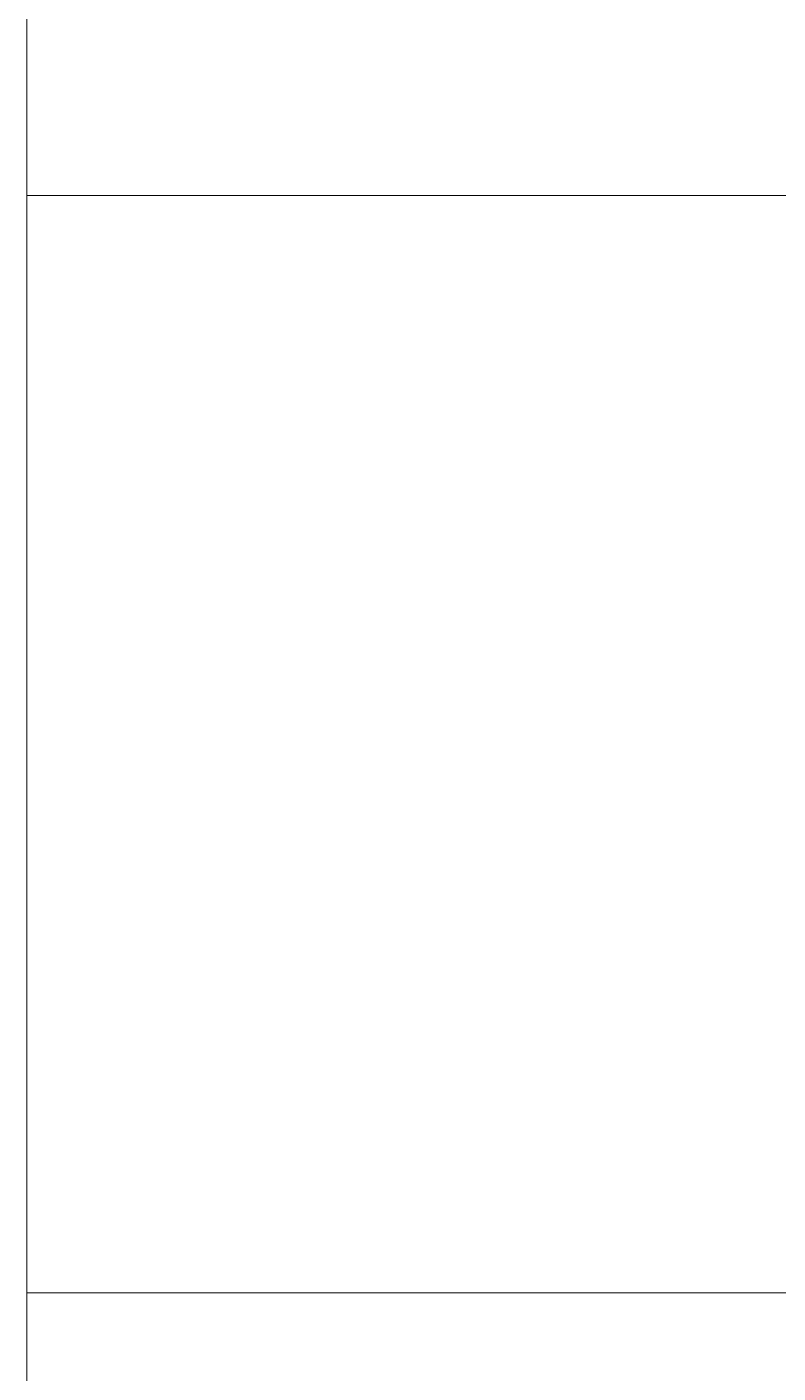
# Model space of a CAD drawing. Header units: metres. Extents: x -18745 to 220762, y -1579758 to -1356048.
# Drawn here: x 168032 to 168545, y -1453998 to -1453078 of the extents above; entities that cross this region are included whole.
import ezdxf

# ---------------------------------------------------------------- set-up
doc = ezdxf.new("R2010")
doc.units = ezdxf.units.M
doc.layers.get('0').update_dxf_attribs({"lineweight": 0})
for name, color, linetype, lineweight in [('A-100 - Copy$0$Medical Equipment and Furniture', 8, 'Continuous', 0), ('A-100 - Copy$0$NEW Wall', 8, 'Continuous', 5), ('A-100 - Copy$0$Walls', 8, 'Continuous', 0)]:
    doc.layers.add(name, color=color, linetype=linetype, lineweight=lineweight)

# ---------------------------------------------------------------- blocks, each defined once
blk = doc.blocks.new('*X103')
for p, q in [((13, 1), (13, 1)), ((13, 1), (13, 1)), ((13, 1), (13, 1)), ((13, 1), (13, 1)), ((13, 1), (13, 1)), ((13, 1), (13, 1)), ((13, 1), (13, 1)), ((13, 1), (13, 1)), ((13, 1), (13, 1)), ((13, 1), (13, 1)), ((13, 1), (13, 1)), ((13, 1), (13, 1)), ((13, 1), (13, 1)), ((13, 1), (13, 1)), ((13, 1), (13, 1)), ((13, 1), (14, 1)), ((13, 1), (14, 1)), ((13, 1), (14, 1)), ((13, 1), (13, 1)), ((13, 1), (13, 1)), ((13, 1), (13, 1)), ((13, 1), (13, 1)), ((13, 1), (13, 1)), ((13, 1), (13, 1)), ((13, 1), (13, 1)), ((13, 1), (13, 1)), ((13, 1), (13, 1)), ((13, 1), (13, 1)), ((13, 1), (13, 1)), ((13, 1), (13, 1)), ((13, 1), (13, 1)), ((13, 1), (13, 1)), ((13, 1), (13, 1)), ((13, 1), (13, 1)), ((13, 1), (13, 1)), ((13, 1), (13, 1)), ((13, 1), (13, 1)), ((13, 1), (13, 1)), ((13, 1), (13, 1)), ((13, 1), (13, 1)), ((13, 1), (13, 1)), ((13, 1), (13, 1)), ((13, 1), (13, 1)), ((13, 1), (13, 1)), ((13, 1), (13, 1)), ((13, 1), (13, 1)), ((13, 1), (13, 1)), ((13, 1), (13, 1)), ((13, 1), (13, 1)), ((13, 1), (13, 1)), ((13, 1), (13, 1)), ((13, 1), (13, 1)), ((13, 1), (13, 1)), ((13, 1), (13, 1)), ((13, 1), (13, 1)), ((13, 1), (13, 1)), ((13, 1), (13, 1)), ((13, 1), (13, 1)), ((13, 1), (13, 1)), ((13, 1), (13, 1)), ((13, 1), (13, 1)), ((13, 1), (13, 1)), ((13, 1), (13, 1)), ((13, 1), (13, 1)), ((13, 1), (13, 1)), ((13, 1), (13, 1)), ((13, 1), (13, 1)), ((13, 1), (13, 1)), ((13, 1), (13, 1)), ((13, 1), (13, 1)), ((13, 1), (13, 1)), ((13, 1), (13, 1)), ((13, 1), (13, 1)), ((13, 1), (13, 1)), ((13, 1), (13, 1)), ((13, 1), (13, 1)), ((13, 1), (13, 1)), ((13, 1), (13, 1)), ((13, 1), (13, 1)), ((13, 1), (13, 1)), ((13, 1), (13, 1)), ((13, 1), (13, 1)), ((13, 1), (13, 1)), ((13, 1), (13, 1)), ((13, 1), (13, 1)), ((13, 1), (13, 1)), ((13, 1), (13, 1)), ((13, 1), (13, 1)), ((13, 1), (13, 1)), ((13, 1), (13, 1)), ((13, 1), (13, 1)), ((13, 1), (13, 1)), ((13, 1), (13, 1)), ((13, 1), (13, 1)), ((13, 1), (13, 1)), ((13, 1), (13, 1)), ((13, 1), (13, 1)), ((13, 1), (13, 1)), ((13, 1), (13, 1)), ((13, 1), (13, 1)), ((13, 1), (13, 1)), ((13, 1), (13, 1)), ((13, 1), (13, 1)), ((13, 1), (13, 1)), ((13, 1), (13, 1)), ((13, 1), (13, 1)), ((13, 1), (13, 1)), ((13, 1), (13, 1)), ((13, 1), (13, 1)), ((13, 1), (13, 1)), ((13, 1), (13, 1)), ((13, 1), (13, 1)), ((13, 1), (13, 1)), ((13, 1), (13, 1)), ((13, 1), (13, 1)), ((13, 1), (13, 1)), ((13, 1), (13, 1)), ((13, 1), (13, 1)), ((13, 1), (13, 1)), ((13, 1), (13, 1)), ((13, 1), (13, 1)), ((13, 1), (13, 1)), ((13, 1), (13, 1)), ((13, 1), (14, 1)), ((13, 0), (13, 0)), ((13, 0), (13, 0)), ((13, 0), (13, 0)), ((13, 0), (13, 0)), ((13, 0), (13, 0)), ((13, 0), (13, 0)), ((13, 0), (13, 0)), ((13, 0), (13, 0)), ((13, 0), (13, 0)), ((13, 0), (13, 0)), ((13, 0), (13, 0)), ((13, 0), (13, 0)), ((13, 0), (13, 0)), ((13, 0), (13, 0)), ((13, 0), (13, 0)), ((13, 0), (13, 0)), ((13, 0), (13, 0)), ((13, 0), (13, 0)), ((13, 0), (13, 0)), ((13, 0), (13, 0)), ((13, 0), (13, 0)), ((13, 0), (13, 0)), ((13, 0), (13, 0)), ((13, 0), (13, 0)), ((13, 0), (13, 0)), ((13, 0), (13, 0)), ((13, 0), (13, 0)), ((13, 0), (13, 0)), ((13, 0), (13, 0)), ((13, 0), (13, 0)), ((13, 0), (13, 0)), ((13, 0), (13, 0)), ((13, 0), (13, 0)), ((13, 0), (13, 0)), ((13, 0), (13, 0)), ((13, 0), (13, 0)), ((13, 0), (13, 0)), ((13, 0), (13, 0)), ((13, 0), (13, 0)), ((13, 0), (13, 0)), ((13, 0), (13, 0)), ((13, 0), (13, 0)), ((13, 0), (13, 0)), ((13, 0), (13, 0)), ((13, 0), (13, 0)), ((13, 0), (13, 0)), ((13, 0), (13, 0)), ((13, 0), (13, 0)), ((13, 0), (14, 0)), ((13, 0), (14, 0)), ((13, 0), (13, 0)), ((13, 0), (14, 0)), ((14, 1), (14, 1)), ((14, 1), (14, 1)), ((14, 1), (14, 1)), ((14, 1), (14, 1)), ((14, 1), (14, 1)), ((14, 1), (14, 1)), ((14, 1), (14, 1)), ((14, 1), (14, 1)), ((14, 1), (14, 1)), ((14, 1), (14, 1)), ((14, 1), (14, 1)), ((14, 1), (14, 1)), ((14, 1), (14, 1)), ((14, 1), (14, 1)), ((14, 1), (14, 1)), ((14, 1), (14, 1)), ((14, 1), (14, 1)), ((14, 1), (14, 1)), ((14, 1), (14, 1)), ((14, 1), (14, 1)), ((14, 1), (14, 1)), ((14, 1), (14, 1)), ((14, 1), (14, 1)), ((14, 1), (14, 1)), ((14, 1), (14, 1)), ((14, 1), (14, 1)), ((14, 1), (14, 1)), ((14, 1), (14, 1)), ((14, 1), (14, 1)), ((14, 1), (14, 1)), ((14, 1), (14, 1)), ((14, 1), (14, 1)), ((14, 1), (14, 1)), ((14, 1), (14, 1)), ((14, 1), (14, 1)), ((14, 1), (14, 1)), ((14, 1), (14, 1)), ((14, 1), (14, 1)), ((14, 1), (14, 1)), ((14, 1), (14, 1)), ((14, 1), (14, 1)), ((14, 1), (14, 1)), ((14, 1), (14, 1)), ((14, 1), (14, 1)), ((14, 1), (14, 1)), ((14, 1), (14, 1)), ((14, 1), (14, 1)), ((14, 1), (14, 1)), ((14, 1), (14, 1)), ((14, 1), (14, 1)), ((14, 1), (14, 1)), ((14, 1), (14, 1)), ((14, 1), (14, 1)), ((14, 1), (14, 1)), ((14, 1), (14, 1)), ((14, 1), (14, 1)), ((14, 1), (14, 1)), ((14, 1), (14, 1)), ((14, 1), (14, 1)), ((14, 1), (14, 1)), ((14, 1), (14, 1)), ((14, 1), (14, 1)), ((14, 1), (14, 1)), ((14, 1), (14, 1)), ((14, 1), (14, 1)), ((14, 1), (14, 1)), ((14, 1), (14, 1)), ((14, 1), (14, 1)), ((14, 1), (14, 1)), ((14, 1), (14, 1)), ((14, 1), (14, 1)), ((14, 1), (14, 1)), ((14, 1), (14, 1)), ((14, 1), (14, 1)), ((14, 1), (14, 1)), ((14, 1), (14, 1)), ((14, 1), (14, 1)), ((14, 1), (14, 1)), ((14, 1), (14, 1)), ((14, 1), (14, 1)), ((14, 1), (14, 1)), ((14, 1), (14, 1)), ((14, 1), (14, 1)), ((14, 1), (14, 1)), ((14, 1), (14, 1)), ((14, 1), (14, 1)), ((14, 1), (14, 1)), ((14, 1), (14, 1)), ((14, 1), (14, 1)), ((14, 1), (14, 1)), ((14, 1), (14, 1)), ((14, 1), (14, 1)), ((14, 1), (14, 1)), ((14, 1), (14, 1)), ((14, 0), (14, 0)), ((14, 0), (14, 0)), ((14, 0), (14, 0)), ((14, 0), (14, 0)), ((14, 0), (14, 0)), ((14, 0), (14, 0)), ((14, 0), (14, 0)), ((14, 0), (14, 0)), ((14, 0), (14, 0)), ((14, 0), (14, 0)), ((14, 0), (14, 0)), ((14, 0), (14, 0)), ((14, 0), (14, 0)), ((14, 0), (14, 0)), ((14, 0), (14, 0)), ((14, 0), (14, 0)), ((14, 0), (14, 0)), ((14, 0), (14, 0)), ((14, 0), (14, 0)), ((14, 0), (14, 0)), ((14, 0), (14, 0)), ((14, 0), (14, 0)), ((14, 0), (14, 0)), ((14, 0), (14, 0)), ((14, 0), (14, 0)), ((14, 0), (14, 0)), ((14, 0), (14, 0)), ((14, 0), (14, 0)), ((14, 0), (14, 0)), ((14, 0), (14, 0)), ((14, 0), (14, 0)), ((14, 0), (14, 0)), ((14, 0), (14, 0)), ((14, 0), (14, 0)), ((14, 0), (14, 0)), ((14, 0), (14, 0)), ((14, 0), (14, 0)), ((14, 0), (14, 0)), ((14, 0), (14, 0)), ((14, 0), (14, 0)), ((14, 0), (14, 0)), ((14, 0), (14, 0)), ((14, 0), (14, 0)), ((14, 0), (14, 0)), ((14, 0), (14, 0)), ((14, 0), (14, 0)), ((14, 0), (14, 0)), ((14, 0), (14, 0)), ((13, 0), (13, 0)), ((13, 0), (14, 0)), ((13, 0), (13, 0)), ((13, 0), (14, 0)), ((13, 0), (13, 0)), ((13, 0), (14, 0)), ((13, 0), (13, 0)), ((13, 0), (13, 0)), ((13, 0), (13, 0)), ((13, 0), (13, 0)), ((13, 0), (14, 0)), ((13, 0), (13, 0)), ((13, 0), (14, 0)), ((13, 0), (13, 0)), ((13, 0), (14, 0)), ((13, 0), (13, 0)), ((13, 0), (14, 0)), ((13, 0), (13, 0)), ((13, 0), (14, 0)), ((13, 0), (13, 0)), ((13, 0), (14, 0)), ((13, 0), (13, 0)), ((13, 0), (14, 0)), ((13, 0), (13, 0)), ((13, 0), (13, 0)), ((13, 0), (13, 0)), ((13, 0), (14, 0)), ((13, 0), (13, 0)), ((13, 0), (14, 0)), ((13, 0), (13, 0)), ((13, 0), (14, 0)), ((13, 0), (13, 0)), ((13, 0), (14, 0)), ((13, 0), (13, 0)), ((13, 0), (13, 0)), ((13, 0), (13, 0)), ((13, 0), (13, 0)), ((13, 0), (13, 0)), ((13, 0), (13, 0)), ((13, 0), (13, 0)), ((13, 0), (13, 0)), ((13, 0), (13, 0)), ((13, 0), (13, 0)), ((13, 0), (13, 0)), ((13, 0), (13, 0)), ((13, 0), (13, 0)), ((13, 0), (13, 0)), ((13, 0), (13, 0)), ((13, 0), (13, 0)), ((13, 0), (13, 0)), ((13, 0), (13, 0)), ((13, 0), (13, 0)), ((13, 0), (13, 0)), ((13, 0), (13, 0)), ((13, 0), (13, 0)), ((13, 0), (13, 0)), ((13, 0), (13, 0)), ((13, 0), (13, 0)), ((13, 0), (13, 0)), ((13, 0), (13, 0)), ((13, 0), (13, 0)), ((13, 0), (13, 0)), ((13, 0), (13, 0)), ((13, 0), (13, 0)), ((13, -1), (13, -1)), ((13, -1), (13, -1)), ((13, -1), (13, -1)), ((13, -1), (13, -1)), ((13, -1), (13, -1)), ((13, -1), (14, -1)), ((13, -1), (13, -1)), ((14, 0), (14, 0)), ((14, 0), (14, 0)), ((14, 0), (14, 0)), ((14, 0), (14, 0)), ((14, 0), (14, 0)), ((14, 0), (14, 0)), ((14, 0), (14, 0)), ((14, 0), (14, 0)), ((14, 0), (14, 0)), ((14, 0), (14, 0)), ((14, 0), (14, 0)), ((14, 0), (14, 0)), ((14, 0), (14, 0)), ((14, 0), (14, 0)), ((14, 0), (14, 0)), ((13, 0), (14, 0)), ((14, 0), (14, 0)), ((14, 0), (14, 0)), ((14, 0), (14, 0)), ((14, 0), (14, 0)), ((14, 0), (14, 0)), ((14, 0), (14, 0)), ((14, 0), (14, 0)), ((14, 0), (14, 0)), ((14, 0), (14, 0)), ((14, 0), (14, 0)), ((14, 0), (14, 0)), ((14, 0), (14, 0)), ((14, 0), (14, 0)), ((14, 0), (14, 0)), ((14, 0), (14, 0)), ((14, 0), (14, 0)), ((14, 0), (14, 0)), ((14, 0), (14, 0)), ((14, 0), (14, 0)), ((14, 0), (14, 0)), ((14, 0), (14, 0)), ((14, 0), (14, 0)), ((14, 0), (14, 0)), ((14, 0), (14, 0)), ((14, 0), (14, 0)), ((14, 0), (14, 0)), ((14, 0), (14, 0)), ((14, 0), (14, 0)), ((14, 0), (14, 0)), ((14, 0), (14, 0)), ((14, 0), (14, 0)), ((14, 0), (14, 0)), ((14, 0), (14, 0)), ((14, 0), (14, 0)), ((14, -1), (14, -1)), ((14, -1), (14, -1)), ((14, -1), (14, -1)), ((14, -1), (14, -1)), ((14, -1), (14, -1))]:
    blk.add_line(p, q)
blk = doc.blocks.new('*X102')
for p, q in [((5, 3), (5, 3)), ((5, 3), (5, 3)), ((5, 3), (5, 3)), ((5, 3), (5, 3)), ((5, 3), (5, 3)), ((5, 3), (5, 3)), ((5, 3), (5, 3)), ((5, 3), (5, 3)), ((5, 3), (5, 3)), ((5, 3), (5, 3)), ((5, 3), (5, 3)), ((5, 3), (5, 3)), ((5, 3), (5, 3)), ((5, 3), (5, 3)), ((5, 3), (5, 3)), ((5, 3), (5, 3)), ((5, 3), (5, 3)), ((5, 3), (5, 3)), ((5, 3), (5, 3)), ((5, 3), (5, 3)), ((5, 3), (5, 3)), ((5, 3), (5, 3)), ((5, 3), (5, 3)), ((5, 3), (5, 3)), ((5, 3), (5, 3)), ((5, 3), (5, 3)), ((5, 3), (5, 3)), ((5, 3), (5, 3)), ((5, 3), (5, 3)), ((5, 3), (5, 3)), ((5, 3), (5, 3)), ((5, 3), (5, 3)), ((5, 3), (5, 3)), ((5, 3), (5, 3)), ((5, 3), (5, 3)), ((5, 3), (5, 3)), ((5, 3), (5, 3)), ((5, 3), (5, 3)), ((5, 3), (5, 3)), ((5, 3), (5, 3)), ((5, 3), (5, 3)), ((5, 3), (5, 3)), ((5, 3), (5, 3)), ((5, 3), (5, 3)), ((5, 3), (5, 3)), ((5, 3), (5, 3)), ((5, 3), (5, 3)), ((5, 3), (5, 3)), ((5, 3), (5, 3)), ((5, 3), (5, 3)), ((5, 3), (5, 3)), ((5, 3), (5, 3)), ((5, 3), (5, 3)), ((5, 3), (5, 3)), ((5, 3), (5, 3)), ((5, 3), (5, 3)), ((5, 3), (5, 3)), ((5, 3), (5, 3)), ((5, 3), (5, 3)), ((5, 3), (5, 3)), ((5, 3), (5, 3)), ((5, 3), (5, 3)), ((5, 3), (5, 3)), ((5, 3), (5, 3)), ((5, 3), (5, 3)), ((5, 3), (5, 3)), ((6, 3), (5, 3)), ((5, 3), (5, 3)), ((6, 3), (5, 3)), ((5, 3), (5, 3)), ((6, 3), (5, 3)), ((5, 3), (5, 3)), ((6, 3), (5, 3)), ((5, 3), (5, 3)), ((5, 3), (5, 3)), ((5, 3), (5, 3)), ((5, 3), (5, 3)), ((5, 3), (5, 3)), ((5, 3), (5, 3)), ((5, 3), (5, 3)), ((5, 3), (5, 3)), ((5, 3), (5, 3)), ((5, 3), (5, 3)), ((5, 3), (5, 3)), ((5, 3), (5, 3)), ((5, 3), (5, 3)), ((5, 3), (5, 3)), ((5, 3), (5, 3)), ((5, 3), (5, 3)), ((5, 3), (5, 3)), ((5, 3), (5, 3)), ((5, 3), (5, 3)), ((5, 3), (5, 3)), ((5, 3), (5, 3)), ((5, 3), (5, 3)), ((5, 3), (5, 3)), ((6, 3), (6, 3)), ((6, 3), (6, 3)), ((6, 3), (6, 3)), ((6, 3), (6, 3)), ((6, 3), (6, 3)), ((6, 3), (6, 3)), ((6, 3), (6, 3)), ((6, 3), (6, 3)), ((6, 3), (6, 3)), ((6, 3), (6, 3)), ((6, 3), (6, 3)), ((6, 3), (6, 3)), ((6, 3), (6, 3)), ((6, 3), (6, 3)), ((6, 3), (6, 3)), ((6, 3), (6, 3)), ((6, 3), (6, 3)), ((6, 3), (6, 3)), ((6, 3), (6, 3)), ((6, 3), (6, 3)), ((6, 3), (6, 3)), ((6, 3), (6, 3)), ((6, 3), (6, 3)), ((6, 3), (6, 3)), ((6, 3), (6, 3)), ((6, 3), (6, 3)), ((6, 3), (6, 3)), ((6, 3), (6, 3)), ((6, 3), (6, 3)), ((6, 3), (6, 3)), ((6, 3), (6, 3)), ((6, 3), (6, 3)), ((6, 3), (6, 3)), ((6, 3), (6, 3)), ((6, 3), (6, 3)), ((6, 3), (6, 3)), ((6, 3), (6, 3)), ((6, 3), (6, 3)), ((6, 3), (6, 3)), ((6, 3), (6, 3)), ((6, 3), (6, 3)), ((6, 3), (6, 3)), ((6, 3), (6, 3)), ((6, 3), (6, 3)), ((6, 3), (6, 3)), ((6, 3), (6, 3)), ((6, 3), (6, 3)), ((6, 3), (6, 3)), ((6, 3), (6, 3)), ((6, 3), (6, 3)), ((6, 3), (6, 3)), ((6, 3), (6, 3)), ((6, 3), (6, 3)), ((6, 3), (6, 3)), ((6, 3), (6, 3)), ((6, 3), (6, 3)), ((6, 3), (6, 3)), ((6, 3), (6, 3)), ((6, 3), (6, 3)), ((6, 3), (6, 3)), ((6, 3), (6, 3)), ((6, 3), (6, 3)), ((6, 3), (6, 3)), ((6, 3), (6, 3)), ((6, 3), (6, 3)), ((6, 3), (6, 3)), ((6, 3), (6, 3)), ((6, 3), (6, 3)), ((6, 3), (6, 3)), ((6, 3), (6, 3)), ((6, 3), (6, 3)), ((6, 3), (6, 3)), ((6, 3), (6, 3)), ((6, 3), (6, 3)), ((6, 3), (6, 3)), ((6, 3), (6, 3)), ((6, 3), (6, 3)), ((6, 3), (6, 3)), ((6, 3), (6, 3)), ((6, 3), (6, 3)), ((6, 3), (6, 3)), ((6, 3), (6, 3)), ((6, 3), (6, 3)), ((6, 3), (6, 3)), ((6, 3), (6, 3)), ((6, 3), (6, 3)), ((6, 3), (6, 3)), ((6, 3), (6, 3)), ((6, 3), (6, 3)), ((6, 3), (6, 3)), ((6, 3), (6, 3)), ((6, 3), (6, 3)), ((6, 3), (6, 3)), ((6, 3), (6, 3)), ((6, 3), (6, 3)), ((6, 3), (6, 3)), ((6, 3), (6, 3)), ((6, 3), (6, 3)), ((6, 3), (6, 3)), ((6, 3), (6, 3)), ((6, 3), (6, 3)), ((6, 3), (6, 3)), ((6, 3), (6, 3)), ((6, 3), (6, 3)), ((6, 3), (6, 3)), ((6, 3), (6, 3)), ((6, 3), (6, 3)), ((6, 3), (6, 3)), ((6, 3), (6, 3)), ((6, 3), (6, 3)), ((6, 3), (6, 3)), ((6, 3), (6, 3)), ((6, 3), (6, 3)), ((6, 3), (6, 3)), ((6, 3), (6, 3)), ((6, 3), (6, 3)), ((6, 3), (6, 3)), ((6, 3), (6, 3)), ((6, 3), (6, 3)), ((6, 3), (6, 3)), ((6, 3), (6, 3)), ((6, 3), (6, 3)), ((6, 3), (6, 3)), ((6, 3), (6, 3)), ((6, 3), (6, 3)), ((6, 3), (6, 3)), ((6, 3), (6, 3)), ((6, 3), (6, 3)), ((6, 3), (6, 3)), ((6, 3), (6, 3)), ((6, 3), (6, 3)), ((6, 3), (6, 3)), ((6, 3), (6, 3)), ((6, 3), (6, 3)), ((6, 3), (6, 3)), ((6, 3), (6, 3)), ((6, 3), (6, 3)), ((6, 3), (6, 3)), ((6, 3), (6, 3)), ((6, 3), (6, 3)), ((6, 3), (6, 3)), ((6, 3), (6, 3)), ((6, 3), (6, 3)), ((6, 3), (6, 3)), ((6, 3), (6, 3)), ((6, 3), (6, 3)), ((6, 3), (6, 3)), ((6, 3), (6, 3)), ((6, 3), (6, 3)), ((6, 3), (6, 3)), ((6, 3), (6, 3)), ((6, 3), (6, 3)), ((6, 3), (6, 3)), ((6, 3), (6, 3)), ((6, 3), (6, 3)), ((6, 3), (6, 3)), ((6, 3), (6, 3)), ((6, 3), (6, 3)), ((6, 3), (6, 3)), ((6, 3), (6, 3)), ((6, 3), (6, 3)), ((6, 3), (6, 3)), ((6, 3), (6, 3)), ((6, 3), (6, 3)), ((6, 3), (6, 3)), ((6, 3), (6, 3)), ((6, 3), (6, 3)), ((6, 3), (6, 3)), ((6, 3), (6, 3)), ((6, 3), (6, 3)), ((6, 3), (6, 3)), ((6, 3), (6, 3)), ((6, 3), (6, 3)), ((6, 3), (6, 3)), ((6, 3), (6, 3)), ((6, 3), (6, 3)), ((6, 3), (6, 3)), ((6, 3), (6, 3)), ((6, 3), (6, 3)), ((6, 3), (6, 3)), ((6, 3), (6, 3)), ((6, 3), (6, 3)), ((6, 3), (6, 3)), ((6, 3), (6, 3)), ((6, 3), (6, 3)), ((6, 3), (6, 3)), ((6, 3), (6, 3)), ((6, 3), (6, 3)), ((6, 3), (6, 3)), ((6, 3), (6, 3)), ((6, 3), (6, 3)), ((6, 3), (6, 3)), ((6, 3), (6, 3)), ((6, 3), (6, 3)), ((6, 3), (6, 3)), ((6, 3), (6, 3)), ((6, 3), (6, 3)), ((6, 3), (6, 3)), ((6, 3), (6, 3)), ((6, 3), (6, 3)), ((6, 3), (6, 3)), ((6, 3), (6, 3)), ((6, 3), (6, 3)), ((6, 3), (6, 3)), ((6, 3), (5, 3)), ((6, 3), (5, 3)), ((6, 3), (5, 3)), ((6, 3), (5, 3)), ((6, 3), (5, 3)), ((6, 3), (6, 3)), ((6, 3), (6, 3)), ((6, 3), (6, 3)), ((6, 3), (6, 3)), ((6, 3), (6, 3)), ((6, 3), (6, 3)), ((6, 3), (6, 3)), ((6, 3), (6, 3)), ((6, 3), (6, 3)), ((6, 3), (6, 3)), ((6, 3), (6, 3)), ((6, 3), (6, 3)), ((6, 3), (6, 3)), ((6, 3), (6, 3)), ((6, 3), (6, 3)), ((6, 3), (6, 3)), ((6, 3), (6, 3)), ((6, 3), (6, 3)), ((6, 3), (6, 3)), ((6, 3), (6, 3)), ((6, 3), (6, 3)), ((6, 3), (6, 3)), ((6, 3), (6, 3)), ((6, 3), (6, 3)), ((6, 3), (6, 3)), ((6, 3), (6, 3)), ((6, 3), (6, 3)), ((6, 3), (6, 3)), ((6, 3), (6, 3)), ((6, 3), (6, 3)), ((6, 3), (6, 3)), ((6, 3), (6, 3)), ((6, 3), (6, 3)), ((6, 3), (6, 3)), ((6, 3), (6, 3)), ((6, 3), (6, 3)), ((6, 3), (6, 3)), ((6, 3), (6, 3)), ((6, 3), (6, 3)), ((6, 3), (6, 3)), ((6, 3), (6, 3)), ((6, 3), (6, 3)), ((6, 3), (6, 3)), ((6, 3), (6, 3)), ((6, 3), (6, 3)), ((6, 3), (6, 3)), ((6, 3), (6, 3)), ((6, 3), (6, 3)), ((6, 3), (6, 3)), ((6, 3), (6, 3)), ((6, 3), (6, 3)), ((6, 3), (6, 3)), ((6, 3), (6, 3)), ((6, 3), (6, 3)), ((6, 3), (6, 3)), ((6, 3), (6, 3)), ((6, 3), (6, 3)), ((6, 3), (6, 3)), ((6, 3), (6, 3)), ((6, 3), (6, 3)), ((6, 3), (6, 3)), ((6, 3), (6, 3)), ((6, 3), (6, 3)), ((6, 3), (6, 3)), ((6, 3), (6, 3)), ((6, 3), (6, 3)), ((6, 3), (6, 3)), ((6, 3), (6, 3)), ((6, 3), (6, 3)), ((6, 3), (6, 3)), ((6, 3), (6, 3)), ((6, 3), (6, 3)), ((6, 3), (6, 3)), ((6, 3), (6, 3)), ((6, 3), (6, 3)), ((6, 3), (6, 3)), ((6, 3), (6, 3)), ((6, 3), (6, 3)), ((6, 3), (6, 3)), ((6, 3), (6, 3)), ((6, 3), (6, 3)), ((6, 3), (6, 3)), ((6, 3), (6, 3)), ((6, 3), (6, 3)), ((6, 3), (6, 3)), ((6, 3), (6, 3)), ((6, 3), (6, 3)), ((6, 3), (6, 3)), ((6, 3), (6, 3)), ((6, 3), (6, 3)), ((6, 3), (6, 3)), ((6, 3), (6, 3)), ((6, 3), (6, 3)), ((6, 3), (6, 3)), ((6, 3), (6, 3)), ((6, 3), (6, 3)), ((6, 3), (6, 3)), ((6, 3), (6, 3)), ((6, 3), (6, 3)), ((6, 3), (6, 3)), ((6, 3), (6, 3)), ((6, 3), (6, 3)), ((6, 3), (6, 3)), ((6, 3), (6, 3)), ((6, 3), (6, 3)), ((6, 3), (6, 3)), ((6, 3), (6, 3)), ((6, 3), (6, 3)), ((6, 3), (6, 3)), ((6, 3), (6, 3)), ((6, 3), (6, 3)), ((6, 3), (6, 3)), ((6, 3), (6, 3)), ((6, 3), (6, 3)), ((6, 3), (6, 3)), ((6, 3), (6, 3)), ((6, 3), (6, 3)), ((6, 3), (6, 3)), ((6, 3), (6, 3)), ((6, 3), (6, 3)), ((6, 3), (6, 3)), ((6, 3), (6, 3)), ((6, 3), (6, 3)), ((6, 3), (6, 3)), ((6, 3), (6, 3)), ((6, 3), (6, 3)), ((6, 3), (6, 3)), ((6, 3), (6, 3)), ((6, 3), (6, 3)), ((6, 3), (6, 3)), ((6, 3), (6, 3)), ((6, 3), (6, 3)), ((6, 3), (6, 3)), ((6, 3), (6, 3)), ((6, 3), (6, 3)), ((6, 3), (6, 3)), ((6, 3), (6, 3)), ((6, 3), (6, 3)), ((6, 3), (6, 3)), ((6, 3), (6, 3)), ((6, 3), (6, 3)), ((6, 3), (6, 3)), ((6, 3), (6, 3)), ((6, 3), (6, 3)), ((6, 3), (6, 3)), ((6, 3), (6, 3)), ((6, 3), (6, 3)), ((6, 3), (6, 3)), ((6, 3), (6, 3)), ((6, 3), (6, 3)), ((6, 3), (6, 3)), ((6, 3), (6, 3)), ((6, 3), (6, 3)), ((6, 3), (6, 3)), ((6, 3), (6, 3)), ((6, 3), (6, 3)), ((6, 3), (6, 3)), ((6, 3), (6, 3)), ((6, 3), (6, 3)), ((6, 3), (6, 3)), ((6, 3), (6, 3)), ((6, 3), (6, 3)), ((6, 3), (6, 3)), ((6, 3), (6, 3)), ((6, 3), (6, 3)), ((6, 3), (6, 3)), ((6, 3), (6, 3)), ((6, 3), (6, 3)), ((6, 3), (6, 3)), ((6, 3), (6, 3)), ((6, 3), (6, 3)), ((6, 3), (6, 3)), ((6, 3), (6, 3)), ((6, 3), (6, 3)), ((6, 3), (6, 3)), ((6, 3), (6, 3)), ((6, 3), (6, 3)), ((6, 3), (6, 3)), ((6, 3), (6, 3)), ((6, 3), (6, 3)), ((6, 3), (6, 3)), ((6, 3), (6, 3)), ((6, 3), (6, 3)), ((6, 3), (6, 3)), ((6, 3), (6, 3)), ((6, 3), (6, 3)), ((6, 3), (6, 3)), ((6, 3), (6, 3)), ((6, 3), (6, 3)), ((6, 3), (6, 3)), ((6, 3), (6, 3)), ((6, 3), (6, 3)), ((6, 3), (6, 3)), ((6, 3), (6, 3)), ((6, 3), (6, 3)), ((6, 3), (6, 3)), ((6, 3), (6, 3)), ((6, 3), (6, 3)), ((6, 3), (6, 3)), ((6, 3), (6, 3)), ((6, 3), (6, 3)), ((6, 3), (6, 3)), ((6, 3), (6, 3)), ((6, 3), (6, 3)), ((6, 3), (6, 3)), ((6, 3), (6, 3)), ((6, 3), (6, 3)), ((6, 3), (6, 3)), ((6, 3), (6, 3)), ((6, 3), (6, 3)), ((6, 3), (6, 3)), ((6, 3), (6, 3)), ((6, 3), (6, 3)), ((6, 3), (6, 3)), ((6, 3), (6, 3)), ((6, 3), (6, 3)), ((6, 3), (6, 3)), ((6, 3), (6, 3)), ((6, 3), (6, 3)), ((6, 3), (6, 3)), ((6, 3), (6, 3)), ((6, 3), (6, 3)), ((6, 3), (6, 3)), ((6, 3), (6, 3)), ((6, 3), (6, 3)), ((6, 3), (6, 3)), ((6, 3), (6, 3)), ((6, 3), (6, 3)), ((6, 3), (6, 3)), ((6, 3), (6, 3)), ((6, 3), (6, 3)), ((6, 3), (6, 3)), ((6, 3), (6, 3)), ((6, 3), (6, 3)), ((6, 3), (6, 3)), ((6, 3), (6, 3)), ((6, 3), (6, 3)), ((6, 3), (6, 3)), ((6, 3), (6, 3)), ((6, 3), (6, 3)), ((6, 3), (6, 3)), ((6, 3), (6, 3)), ((6, 3), (6, 3)), ((6, 3), (6, 3)), ((6, 3), (6, 3)), ((6, 3), (6, 3)), ((6, 3), (6, 3)), ((6, 3), (6, 3)), ((6, 3), (6, 3)), ((6, 3), (6, 3)), ((6, 3), (6, 3)), ((6, 3), (6, 3)), ((6, 3), (6, 3)), ((6, 3), (6, 3)), ((6, 3), (6, 3)), ((6, 3), (6, 3)), ((6, 3), (6, 3)), ((6, 3), (6, 3)), ((6, 3), (6, 3)), ((6, 3), (6, 3)), ((6, 3), (6, 3)), ((6, 3), (6, 3)), ((6, 3), (6, 3)), ((6, 3), (6, 3)), ((6, 3), (6, 3)), ((6, 3), (6, 3)), ((6, 3), (6, 3)), ((6, 3), (6, 3)), ((6, 3), (6, 3)), ((6, 3), (6, 3)), ((6, 3), (6, 3)), ((6, 3), (6, 3)), ((6, 3), (6, 3)), ((6, 3), (6, 3)), ((6, 3), (6, 3)), ((6, 3), (6, 3)), ((6, 3), (6, 3)), ((6, 3), (6, 3)), ((6, 3), (6, 3)), ((6, 3), (6, 3)), ((6, 3), (6, 3)), ((6, 3), (6, 3)), ((6, 3), (6, 3)), ((6, 3), (6, 3)), ((6, 3), (6, 3)), ((6, 3), (6, 3)), ((6, 3), (6, 3)), ((6, 3), (6, 3)), ((6, 3), (6, 3)), ((6, 3), (6, 3)), ((6, 3), (6, 3)), ((6, 3), (6, 3)), ((6, 3), (6, 3)), ((6, 3), (6, 3)), ((6, 3), (6, 3)), ((6, 3), (6, 3)), ((6, 3), (6, 3)), ((6, 3), (6, 3)), ((6, 3), (6, 3)), ((6, 3), (6, 3)), ((6, 3), (6, 3)), ((6, 3), (6, 3)), ((6, 3), (6, 3)), ((6, 3), (6, 3)), ((6, 3), (6, 3)), ((6, 3), (6, 3)), ((6, 3), (6, 3)), ((6, 3), (6, 3)), ((6, 3), (6, 3)), ((6, 3), (6, 3)), ((6, 3), (6, 3)), ((6, 3), (6, 3)), ((6, 3), (6, 3)), ((6, 3), (6, 3)), ((6, 3), (6, 3)), ((6, 3), (6, 3)), ((6, 3), (6, 3))]:
    blk.add_line(p, q)
blk = doc.blocks.new('A-100 - Copy$0$GF21043-P')
for p, q in [((0.8, 0.75), (-0.8, 0.75)), ((0.8, 0), (0.8, 0.75)), ((-0.8, 0), (0.8, 0))]:
    blk.add_line(p, q)
for points in [[(0.8, 0.75), (0.8, 0.75), (0.8, 0.75), (0.8, 0.75), (0.8, 0.75), (0.8, 0.75), (0.8, 0.75), (0.8, 0.75), (0.8, 0.75), (0.8, 0.75), (0.8, 0.75), (0.8, 0.75), (0.8, 0.75), (0.8, 0.75), (0.8, 0.75), (0.8, 0.75), (0.8, 0.75), (0.8, 0.75), (0.8, 0.75), (0.8, 0.75), (0.8, 0.75), (0.8, 0.75), (0.8, 0.75), (0.8, 0.75), (0.8, 0.75), (0.8, 0.75), (0.8, 0.75), (0.8, 0.75), (0.8, 0.75), (0.8, 0.75), (0.8, 0.75), (0.8, 0.75), (0.8, 0.75), (0.8, 0.75), (0.8, 0.75), (0.8, 0.75), (0.8, 0.75), (0.8, 0.75), (0.8, 0.75), (0.8, 0.75), (0.8, 0.75), (0.8, 0.75), (0.8, 0.75), (0.8, 0.75), (0.8, 0.75), (0.8, 0.75), (0.8, 0.75), (0.8, 0.75), (0.8, 0.75), (0.8, 0.75), (0.8, 0.75), (0.8, 0.75), (0.8, 0.75), (0.8, 0.75), (0.8, 0.75), (0.8, 0.75), (0.8, 0.75), (0.8, 0.75), (0.8, 0.75), (0.8, 0.75), (0.8, 0.75), (0.8, 0.75), (0.8, 0.75), (0.8, 0.75), (0.8, 0.75), (0.8, 0.75), (0.8, 0.75), (0.8, 0.75), (0.8, 0.75), (0.8, 0.75), (0.8, 0.75), (0.8, 0.75), (0.8, 0.75), (0.8, 0.75), (0.8, 0.75), (0.8, 0.75), (0.8, 0.75), (0.8, 0.75), (0.8, 0.75), (0.8, 0.75), (0.8, 0.75), (0.8, 0.75), (0.8, 0.75), (0.8, 0.75), (0.8, 0.75), (0.8, 0.75), (0.8, 0.75), (0.8, 0.75), (0.8, 0.75), (0.8, 0.75), (0.8, 0.75), (0.8, 0.75), (0.8, 0.75), (0.8, 0.75), (0.8, 0.75), (0.8, 0.75), (0.8, 0.75), (0.8, 0.75), (0.8, 0.75), (0.8, 0.75), (0.8, 0.75), (0.8, 0.75), (0.8, 0.75), (0.8, 0.75), (0.8, 0.75), (0.8, 0.75), (0.8, 0.75), (0.8, 0.75), (0.8, 0.75), (0.8, 0.75), (0.8, 0.75), (0.8, 0.75), (0.8, 0.75), (0.8, 0.75), (0.8, 0.75), (0.8, 0.75), (0.8, 0.75), (0.8, 0.75), (0.8, 0.75), (0.8, 0.75), (0.8, 0.75), (0.8, 0.75), (0.8, 0.75), (0.8, 0.75), (0.8, 0.75), (0.8, 0.75), (0.8, 0.75), (0.8, 0.75), (0.8, 0.75), (0.8, 0.75), (0.8, 0.75), (0.8, 0.75), (0.8, 0.75), (0.8, 0.75), (0.8, 0.75), (0.8, 0.75), (0.8, 0.75), (0.8, 0.75), (0.8, 0.75), (0.8, 0.75), (0.8, 0.75), (0.8, 0.75), (0.8, 0.75), (0.8, 0.75), (0.8, 0.75), (0.8, 0.75), (0.8, 0.75), (0.8, 0.75), (0.8, 0.75), (0.8, 0.75), (0.8, 0.75), (0.8, 0.75), (0.8, 0.75), (0.8, 0.75), (0.8, 0.75), (0.8, 0.75), (0.8, 0.75), (0.8, 0.75), (0.8, 0.75), (0.8, 0.75), (0.8, 0.75), (0.8, 0.75), (0.8, 0.75), (0.8, 0.75), (0.8, 0.75), (0.8, 0.75), (0.8, 0.75), (0.8, 0.75), (0.8, 0.75), (0.8, 0.75), (0.8, 0.75), (0.8, 0.75), (0.8, 0.75), (0.8, 0.75), (0.8, 0.75), (0.8, 0.75), (0.8, 0.75), (0.8, 0.75), (0.8, 0.75), (0.8, 0.75), (0.8, 0.75), (0.8, 0.75), (0.8, 0.75), (0.8, 0.75), (0.8, 0.75), (0.8, 0.75), (0.8, 0.75), (0.8, 0.75), (0.8, 0.75), (0.8, 0.75), (0.8, 0.75), (0.8, 0.75), (0.8, 0.75), (0.8, 0.75), (0.8, 0.75), (0.8, 0.75), (0.8, 0.75), (0.8, 0.75), (0.8, 0.75), (0.8, 0.75), (0.8, 0.75), (0.8, 0.75), (0.8, 0.75), (0.8, 0.75), (0.8, 0.75), (0.8, 0.75), (0.8, 0.75), (0.8, 0.75), (0.8, 0.75), (0.8, 0.75), (0.8, 0.75), (0.8, 0.75), (0.8, 0.75), (0.8, 0.75), (0.8, 0.75), (0.8, 0.75), (0.8, 0.75), (0.8, 0.75), (0.8, 0.75), (0.8, 0.75), (0.8, 0.75), (0.8, 0.75), (0.8, 0.75), (0.8, 0.75), (0.8, 0.75), (0.8, 0.75), (0.8, 0.75), (0.8, 0.75), (0.8, 0.75), (0.8, 0.75), (0.8, 0.75), (0.8, 0.75), (0.8, 0.75), (0.8, 0.75), (0.8, 0.75), (0.8, 0.75), (0.8, 0.75), (0.8, 0.75), (0.8, 0.75), (0.8, 0.75), (0.8, 0.75), (0.8, 0.75), (0.8, 0.75), (0.8, 0.75), (0.8, 0.75), (0.8, 0.75), (0.8, 0.75), (0.8, 0.75), (0.8, 0.75), (0.8, 0.75), (0.8, 0.75), (0.8, 0.75), (0.8, 0.75), (0.8, 0.75), (0.8, 0.75), (0.8, 0.75), (0.8, 0.75), (0.8, 0.75), (0.8, 0.75), (0.8, 0.75), (0.8, 0.75), (0.8, 0.75), (0.8, 0.75), (0.8, 0.75), (0.8, 0.75), (0.8, 0.75), (0.8, 0.75), (0.8, 0.75), (0.8, 0.75), (0.8, 0.75), (0.8, 0.75), (0.8, 0.75), (0.8, 0.75), (0.8, 0.75), (0.8, 0.75), (0.8, 0.75), (0.8, 0.75)], [(0.8, 0.75), (0.8, 0.75), (0.8, 0.75), (0.8, 0.75), (0.8, 0.75), (0.8, 0.75), (0.8, 0.75), (0.8, 0.75), (0.8, 0.75), (0.8, 0.75), (0.8, 0.75), (0.8, 0.75), (0.8, 0.75), (0.8, 0.75), (0.8, 0.75), (0.8, 0.75), (0.8, 0.75), (0.8, 0.75), (0.8, 0.75), (0.8, 0.75), (0.8, 0.75), (0.8, 0.75), (0.8, 0.75), (0.8, 0.75), (0.8, 0.75), (0.8, 0.75), (0.8, 0.75), (0.8, 0.75), (0.8, 0.75), (0.8, 0.75), (0.8, 0.75), (0.8, 0.75), (0.8, 0.75), (0.8, 0.75), (0.8, 0.75), (0.8, 0.75), (0.8, 0.75), (0.8, 0.75), (0.8, 0.75), (0.8, 0.75), (0.8, 0.75), (0.8, 0.75), (0.8, 0.75), (0.8, 0.75), (0.8, 0.75), (0.8, 0.75), (0.8, 0.75), (0.8, 0.75), (0.8, 0.75), (0.8, 0.75), (0.8, 0.75), (0.8, 0.75), (0.8, 0.75), (0.8, 0.75), (0.8, 0.75), (0.8, 0.75), (0.8, 0.75), (0.8, 0.75), (0.8, 0.75), (0.8, 0.75), (0.8, 0.75), (0.8, 0.75), (0.8, 0.75), (0.8, 0.75), (0.8, 0.75), (0.8, 0.75), (0.8, 0.75), (0.8, 0.75), (0.8, 0.75), (0.8, 0.75), (0.8, 0.75), (0.8, 0.75), (0.8, 0.75), (0.8, 0.75), (0.8, 0.75), (0.8, 0.75), (0.8, 0.75), (0.8, 0.75), (0.8, 0.75), (0.8, 0.75), (0.8, 0.75), (0.8, 0.75), (0.8, 0.75), (0.8, 0.75), (0.8, 0.75), (0.8, 0.75), (0.8, 0.75), (0.8, 0.75), (0.8, 0.75), (0.8, 0.75), (0.8, 0.75), (0.8, 0.75), (0.8, 0.75), (0.8, 0.75), (0.8, 0.75), (0.8, 0.75), (0.8, 0.75), (0.8, 0.75), (0.8, 0.75), (0.8, 0.75), (0.8, 0.75), (0.8, 0.75), (0.8, 0.75), (0.8, 0.75), (0.8, 0.75), (0.8, 0.75), (0.8, 0.75), (0.8, 0.75), (0.8, 0.75), (0.8, 0.75), (0.8, 0.75), (0.8, 0.75), (0.8, 0.75), (0.8, 0.75), (0.8, 0.75), (0.8, 0.75), (0.8, 0.75), (0.8, 0.75), (0.8, 0.75), (0.8, 0.75), (0.8, 0.75), (0.8, 0.75), (0.8, 0.75), (0.8, 0.75), (0.8, 0.75), (0.8, 0.75), (0.8, 0.75), (0.8, 0.75), (0.8, 0.75), (0.8, 0.75), (0.8, 0.75), (0.8, 0.75), (0.8, 0.75), (0.8, 0.75), (0.8, 0.75), (0.8, 0.75), (0.8, 0.75), (0.8, 0.75), (0.8, 0.75), (0.8, 0.75), (0.8, 0.75), (0.8, 0.75), (0.8, 0.75), (0.8, 0.75), (0.8, 0.75), (0.8, 0.75), (0.8, 0.75), (0.8, 0.75), (0.8, 0.75), (0.8, 0.75), (0.8, 0.75), (0.8, 0.75), (0.8, 0.75), (0.8, 0.75), (0.8, 0.75), (0.8, 0.75), (0.8, 0.75), (0.8, 0.75), (0.8, 0.75), (0.8, 0.75), (0.8, 0.75), (0.8, 0.75), (0.8, 0.75), (0.8, 0.75), (0.8, 0.75), (0.8, 0.75), (0.8, 0.75), (0.8, 0.75), (0.8, 0.75), (0.8, 0.75), (0.8, 0.75), (0.8, 0.75), (0.8, 0.75), (0.8, 0.75), (0.8, 0.75), (0.8, 0.75), (0.8, 0.75), (0.8, 0.75), (0.8, 0.75), (0.8, 0.75), (0.8, 0.75), (0.8, 0.75), (0.8, 0.75), (0.8, 0.75), (0.8, 0.75), (0.8, 0.75), (0.8, 0.75), (0.8, 0.75), (0.8, 0.75), (0.8, 0.75), (0.8, 0.75), (0.8, 0.75), (0.8, 0.75), (0.8, 0.75), (0.8, 0.75), (0.8, 0.75), (0.8, 0.75), (0.8, 0.75), (0.8, 0.75), (0.8, 0.75), (0.8, 0.75), (0.8, 0.75), (0.8, 0.75), (0.8, 0.75), (0.8, 0.75), (0.8, 0.75), (0.8, 0.75), (0.8, 0.75), (0.8, 0.75), (0.8, 0.75), (0.8, 0.75), (0.8, 0.75), (0.8, 0.75), (0.8, 0.75), (0.8, 0.75), (0.8, 0.75), (0.8, 0.75), (0.8, 0.75), (0.8, 0.75)], [(0.8, 0.75), (0.8, 0.75), (0.8, 0.75), (0.8, 0.75), (0.8, 0.75), (0.8, 0.75), (0.8, 0.75), (0.8, 0.75), (0.8, 0.75), (0.8, 0.75), (0.8, 0.75), (0.8, 0.75), (0.8, 0.75), (0.8, 0.75), (0.8, 0.75), (0.8, 0.75), (0.8, 0.75), (0.8, 0.75), (0.8, 0.75), (0.8, 0.75), (0.8, 0.75), (0.8, 0.75), (0.8, 0.75), (0.8, 0.75), (0.8, 0.75), (0.8, 0.75), (0.8, 0.75), (0.8, 0.75), (0.8, 0.75), (0.8, 0.75), (0.8, 0.75), (0.8, 0.75), (0.8, 0.75), (0.8, 0.75), (0.8, 0.75), (0.8, 0.75), (0.8, 0.75), (0.8, 0.75), (0.8, 0.75), (0.8, 0.75), (0.8, 0.75), (0.8, 0.75), (0.8, 0.75), (0.8, 0.75), (0.8, 0.75), (0.8, 0.75), (0.8, 0.75), (0.8, 0.75), (0.8, 0.75), (0.8, 0.75), (0.8, 0.75), (0.8, 0.75), (0.8, 0.75), (0.8, 0.75), (0.8, 0.75), (0.8, 0.75), (0.8, 0.75), (0.8, 0.75), (0.8, 0.75), (0.8, 0.75), (0.8, 0.75), (0.8, 0.75), (0.8, 0.75), (0.8, 0.75), (0.8, 0.75), (0.8, 0.75), (0.8, 0.75), (0.8, 0.75), (0.8, 0.75), (0.8, 0.75), (0.8, 0.75), (0.8, 0.75), (0.8, 0.75), (0.8, 0.75), (0.8, 0.75), (0.8, 0.75), (0.8, 0.75), (0.8, 0.75), (0.8, 0.75), (0.8, 0.75), (0.8, 0.75), (0.8, 0.75), (0.8, 0.75), (0.8, 0.75), (0.8, 0.75), (0.8, 0.75), (0.8, 0.75), (0.8, 0.75), (0.8, 0.75), (0.8, 0.75), (0.8, 0.75), (0.8, 0.75), (0.8, 0.75), (0.8, 0.75), (0.8, 0.75), (0.8, 0.75), (0.8, 0.75), (0.8, 0.75), (0.8, 0.75), (0.8, 0.75), (0.8, 0.75), (0.8, 0.75), (0.8, 0.75), (0.8, 0.75), (0.8, 0.75), (0.8, 0.75), (0.8, 0.75), (0.8, 0.75), (0.8, 0.75), (0.8, 0.75), (0.8, 0.75), (0.8, 0.75), (0.8, 0.75), (0.8, 0.75), (0.8, 0.75), (0.8, 0.75), (0.8, 0.75), (0.8, 0.75), (0.8, 0.75), (0.8, 0.75), (0.8, 0.75), (0.8, 0.75), (0.8, 0.75), (0.8, 0.75), (0.8, 0.75), (0.8, 0.75), (0.8, 0.75), (0.8, 0.75), (0.8, 0.75), (0.8, 0.75), (0.8, 0.75), (0.8, 0.75), (0.8, 0.75), (0.8, 0.75), (0.8, 0.75), (0.8, 0.75), (0.8, 0.75), (0.8, 0.75), (0.8, 0.75), (0.8, 0.75), (0.8, 0.75), (0.8, 0.75), (0.8, 0.75), (0.8, 0.75), (0.8, 0.75), (0.8, 0.75), (0.8, 0.75), (0.8, 0.75), (0.8, 0.75), (0.8, 0.75), (0.8, 0.75), (0.8, 0.75), (0.8, 0.75), (0.8, 0.75), (0.8, 0.75), (0.8, 0.75), (0.8, 0.75), (0.8, 0.75), (0.8, 0.75), (0.8, 0.75), (0.8, 0.75), (0.8, 0.75), (0.8, 0.75), (0.8, 0.75), (0.8, 0.75), (0.8, 0.75), (0.8, 0.75), (0.8, 0.75), (0.8, 0.75), (0.8, 0.75), (0.8, 0.75), (0.8, 0.75), (0.8, 0.75), (0.8, 0.75), (0.8, 0.75), (0.8, 0.75), (0.8, 0.75), (0.8, 0.75), (0.8, 0.75), (0.8, 0.75), (0.8, 0.75), (0.8, 0.75), (0.8, 0.75), (0.8, 0.75), (0.8, 0.75), (0.8, 0.75), (0.8, 0.75), (0.8, 0.75), (0.8, 0.75), (0.8, 0.75), (0.8, 0.75), (0.8, 0.75), (0.8, 0.75), (0.8, 0.75), (0.8, 0.75), (0.8, 0.75), (0.8, 0.75), (0.8, 0.75), (0.8, 0.75), (0.8, 0.75), (0.8, 0.75), (0.8, 0.75), (0.8, 0.75), (0.8, 0.75), (0.8, 0.75), (0.8, 0.75), (0.8, 0.75), (0.8, 0.75), (0.8, 0.75), (0.8, 0.75), (0.8, 0.75), (0.8, 0.75), (0.8, 0.75), (0.8, 0.75)]]:
    blk.add_lwpolyline(points, close=True)
at = {"layer": 'A-100 - Copy$0$NEW Wall'}
for points in [[(0.8, 0.75), (0.8, 0.75), (0.8, 0.75), (0.8, 0.75), (0.8, 0.75), (0.8, 0.75), (0.8, 0.75), (0.8, 0.75), (0.8, 0.75), (0.8, 0.75)], [(0.8, 0.75), (0.8, 0.75), (0.8, 0.75), (0.8, 0.75), (0.8, 0.75), (0.8, 0.75), (0.8, 0.75), (0.8, 0.75), (0.8, 0.75)], [(0.8, 0.75), (0.8, 0.75), (0.8, 0.75), (0.8, 0.75), (0.8, 0.75), (0.8, 0.75), (0.8, 0.75), (0.8, 0.75), (0.8, 0.75), (0.8, 0.75), (0.8, 0.75), (0.8, 0.75), (0.8, 0.75), (0.8, 0.75), (0.8, 0.75), (0.8, 0.75), (0.8, 0.75), (0.8, 0.75)], [(0.8, 0.75), (0.8, 0.75), (0.8, 0.75), (0.8, 0.75), (0.8, 0.75), (0.8, 0.75), (0.8, 0.75)], [(0.8, 0.75), (0.8, 0.75), (0.8, 0.75), (0.8, 0.75), (0.8, 0.75), (0.8, 0.75), (0.8, 0.75), (0.8, 0.75), (0.8, 0.75), (0.8, 0.75), (0.8, 0.75), (0.8, 0.75), (0.8, 0.75), (0.8, 0.75), (0.8, 0.75)], [(0.8, 0.75), (0.8, 0.75), (0.8, 0.75), (0.8, 0.75), (0.8, 0.75), (0.8, 0.75), (0.8, 0.75), (0.8, 0.75), (0.8, 0.75), (0.8, 0.75)], [(0.8, 0.75), (0.8, 0.75), (0.8, 0.75), (0.8, 0.75), (0.8, 0.75), (0.8, 0.75), (0.8, 0.75), (0.8, 0.75), (0.8, 0.75), (0.8, 0.75), (0.8, 0.75), (0.8, 0.75)], [(0.8, 0.75), (0.8, 0.75), (0.8, 0.75), (0.8, 0.75), (0.8, 0.75), (0.8, 0.75), (0.8, 0.75), (0.8, 0.75), (0.8, 0.75), (0.8, 0.75)], [(0.8, 0.75), (0.8, 0.75), (0.8, 0.75), (0.8, 0.75), (0.8, 0.75), (0.8, 0.75), (0.8, 0.75), (0.8, 0.75), (0.8, 0.75), (0.8, 0.75)], [(0.8, 0.75), (0.8, 0.75), (0.8, 0.75), (0.8, 0.75), (0.8, 0.75), (0.8, 0.75), (0.8, 0.75), (0.8, 0.75)], [(0.8, 0.75), (0.8, 0.75), (0.8, 0.75), (0.8, 0.75), (0.8, 0.75), (0.8, 0.75), (0.8, 0.75), (0.8, 0.75), (0.8, 0.75), (0.8, 0.75), (0.8, 0.75), (0.8, 0.75), (0.8, 0.75), (0.8, 0.75), (0.8, 0.75), (0.8, 0.75), (0.8, 0.75), (0.8, 0.75), (0.8, 0.75), (0.8, 0.75), (0.8, 0.75), (0.8, 0.75), (0.8, 0.75), (0.8, 0.75), (0.8, 0.75), (0.8, 0.75), (0.8, 0.75), (0.8, 0.75), (0.8, 0.75), (0.8, 0.75), (0.8, 0.75), (0.8, 0.75), (0.8, 0.75), (0.8, 0.75), (0.8, 0.75), (0.8, 0.75), (0.8, 0.75), (0.8, 0.75), (0.8, 0.75), (0.8, 0.75), (0.8, 0.75), (0.8, 0.75), (0.8, 0.75), (0.8, 0.75), (0.8, 0.75), (0.8, 0.75), (0.8, 0.75), (0.8, 0.75), (0.8, 0.75), (0.8, 0.75), (0.8, 0.75), (0.8, 0.75), (0.8, 0.75), (0.8, 0.75), (0.8, 0.75), (0.8, 0.75), (0.8, 0.75), (0.8, 0.75), (0.8, 0.75), (0.8, 0.75), (0.8, 0.75), (0.8, 0.75), (0.8, 0.75), (0.8, 0.75), (0.8, 0.75), (0.8, 0.75), (0.8, 0.75), (0.8, 0.75), (0.8, 0.75), (0.8, 0.75), (0.8, 0.75), (0.8, 0.75), (0.8, 0.75), (0.8, 0.75), (0.8, 0.75), (0.8, 0.75), (0.8, 0.75), (0.8, 0.75), (0.8, 0.75), (0.8, 0.75), (0.8, 0.75), (0.8, 0.75), (0.8, 0.75), (0.8, 0.75), (0.8, 0.75), (0.8, 0.75), (0.8, 0.75), (0.8, 0.75), (0.8, 0.75), (0.8, 0.75), (0.8, 0.75), (0.8, 0.75), (0.8, 0.75), (0.8, 0.75), (0.8, 0.75), (0.8, 0.75), (0.8, 0.75), (0.8, 0.75), (0.8, 0.75), (0.8, 0.75), (0.8, 0.75), (0.8, 0.75), (0.8, 0.75), (0.8, 0.75), (0.8, 0.75), (0.8, 0.75), (0.8, 0.75), (0.8, 0.75), (0.8, 0.75), (0.8, 0.75), (0.8, 0.75)], [(0.8, 0.75), (0.8, 0.75), (0.8, 0.75), (0.8, 0.75), (0.8, 0.75), (0.8, 0.75), (0.8, 0.75), (0.8, 0.75), (0.8, 0.75), (0.8, 0.75), (0.8, 0.75), (0.8, 0.75), (0.8, 0.75), (0.8, 0.75), (0.8, 0.75), (0.8, 0.75), (0.8, 0.75)], [(0.8, 0.75), (0.8, 0.75), (0.8, 0.75), (0.8, 0.75), (0.8, 0.75), (0.8, 0.75), (0.8, 0.75)], [(0.8, 0.75), (0.8, 0.75), (0.8, 0.75), (0.8, 0.75), (0.8, 0.75), (0.8, 0.75), (0.8, 0.75), (0.8, 0.75), (0.8, 0.75), (0.8, 0.75), (0.8, 0.75), (0.8, 0.75), (0.8, 0.75), (0.8, 0.75), (0.8, 0.75), (0.8, 0.75), (0.8, 0.75), (0.8, 0.75), (0.8, 0.75), (0.8, 0.75), (0.8, 0.75), (0.8, 0.75), (0.8, 0.75), (0.8, 0.75), (0.8, 0.75), (0.8, 0.75), (0.8, 0.75), (0.8, 0.75), (0.8, 0.75), (0.8, 0.75), (0.8, 0.75), (0.8, 0.75), (0.8, 0.75), (0.8, 0.75), (0.8, 0.75), (0.8, 0.75), (0.8, 0.75), (0.8, 0.75), (0.8, 0.75), (0.8, 0.75), (0.8, 0.75), (0.8, 0.75), (0.8, 0.75), (0.8, 0.75), (0.8, 0.75), (0.8, 0.75), (0.8, 0.75), (0.8, 0.75), (0.8, 0.75), (0.8, 0.75), (0.8, 0.75), (0.8, 0.75), (0.8, 0.75), (0.8, 0.75), (0.8, 0.75), (0.8, 0.75), (0.8, 0.75), (0.8, 0.75), (0.8, 0.75), (0.8, 0.75), (0.8, 0.75), (0.8, 0.75), (0.8, 0.75), (0.8, 0.75), (0.8, 0.75), (0.8, 0.75), (0.8, 0.75), (0.8, 0.75), (0.8, 0.75), (0.8, 0.75), (0.8, 0.75), (0.8, 0.75), (0.8, 0.75), (0.8, 0.75), (0.8, 0.75), (0.8, 0.75), (0.8, 0.75), (0.8, 0.75), (0.8, 0.75), (0.8, 0.75), (0.8, 0.75), (0.8, 0.75), (0.8, 0.75), (0.8, 0.75), (0.8, 0.75), (0.8, 0.75), (0.8, 0.75), (0.8, 0.75), (0.8, 0.75)], [(0.8, 0.75), (0.8, 0.75), (0.8, 0.75), (0.8, 0.75), (0.8, 0.75), (0.8, 0.75), (0.8, 0.75), (0.8, 0.75), (0.8, 0.75), (0.8, 0.75), (0.8, 0.75), (0.8, 0.75), (0.8, 0.75), (0.8, 0.75), (0.8, 0.75), (0.8, 0.75), (0.8, 0.75), (0.8, 0.75), (0.8, 0.75), (0.8, 0.75), (0.8, 0.75), (0.8, 0.75), (0.8, 0.75), (0.8, 0.75), (0.8, 0.75), (0.8, 0.75), (0.8, 0.75), (0.8, 0.75), (0.8, 0.75), (0.8, 0.75), (0.8, 0.75), (0.8, 0.75), (0.8, 0.75), (0.8, 0.75), (0.8, 0.75), (0.8, 0.75), (0.8, 0.75), (0.8, 0.75), (0.8, 0.75), (0.8, 0.75), (0.8, 0.75), (0.8, 0.75), (0.8, 0.75), (0.8, 0.75), (0.8, 0.75), (0.8, 0.75), (0.8, 0.75), (0.8, 0.75), (0.8, 0.75), (0.8, 0.75), (0.8, 0.75), (0.8, 0.75), (0.8, 0.75), (0.8, 0.75)]]:
    blk.add_lwpolyline(points, dxfattribs=at)
for name, xscale, yscale, zscale in [('*X103', 5.5e-11, 5.5e-11, 5.5e-11), ('*X102', 8.59375e-11, 8.59375e-11, 8.59375e-11)]:
    blk.add_blockref(name, (0.8, 0.75), dxfattribs=dict(xscale=xscale, yscale=yscale, zscale=zscale))
blk = doc.blocks.new('A-100 - Copy')
at = {"layer": 'A-100 - Copy$0$Walls'}
blk.add_line((168031.86, -1454972.69, 0), (168031.86, -1451032.69, 0), dxfattribs=at)
at = {"layer": 'A-100 - Copy$0$Medical Equipment and Furniture', "extrusion": (-8.17187e-07, 1.19934e-18, 1), "xscale": -1000.000000000002, "yscale": 1000.000000000004, "zscale": 1000.000000000002}
blk.add_blockref('A-100 - Copy$0$GF21043-P', (168831.86, -1453942.69, -0.14), dxfattribs=at)

msp = doc.modelspace()

# ---------------------------------------------------------------- block references
msp.add_blockref('A-100 - Copy', (0, 0))

doc.saveas('drawing.dxf')
